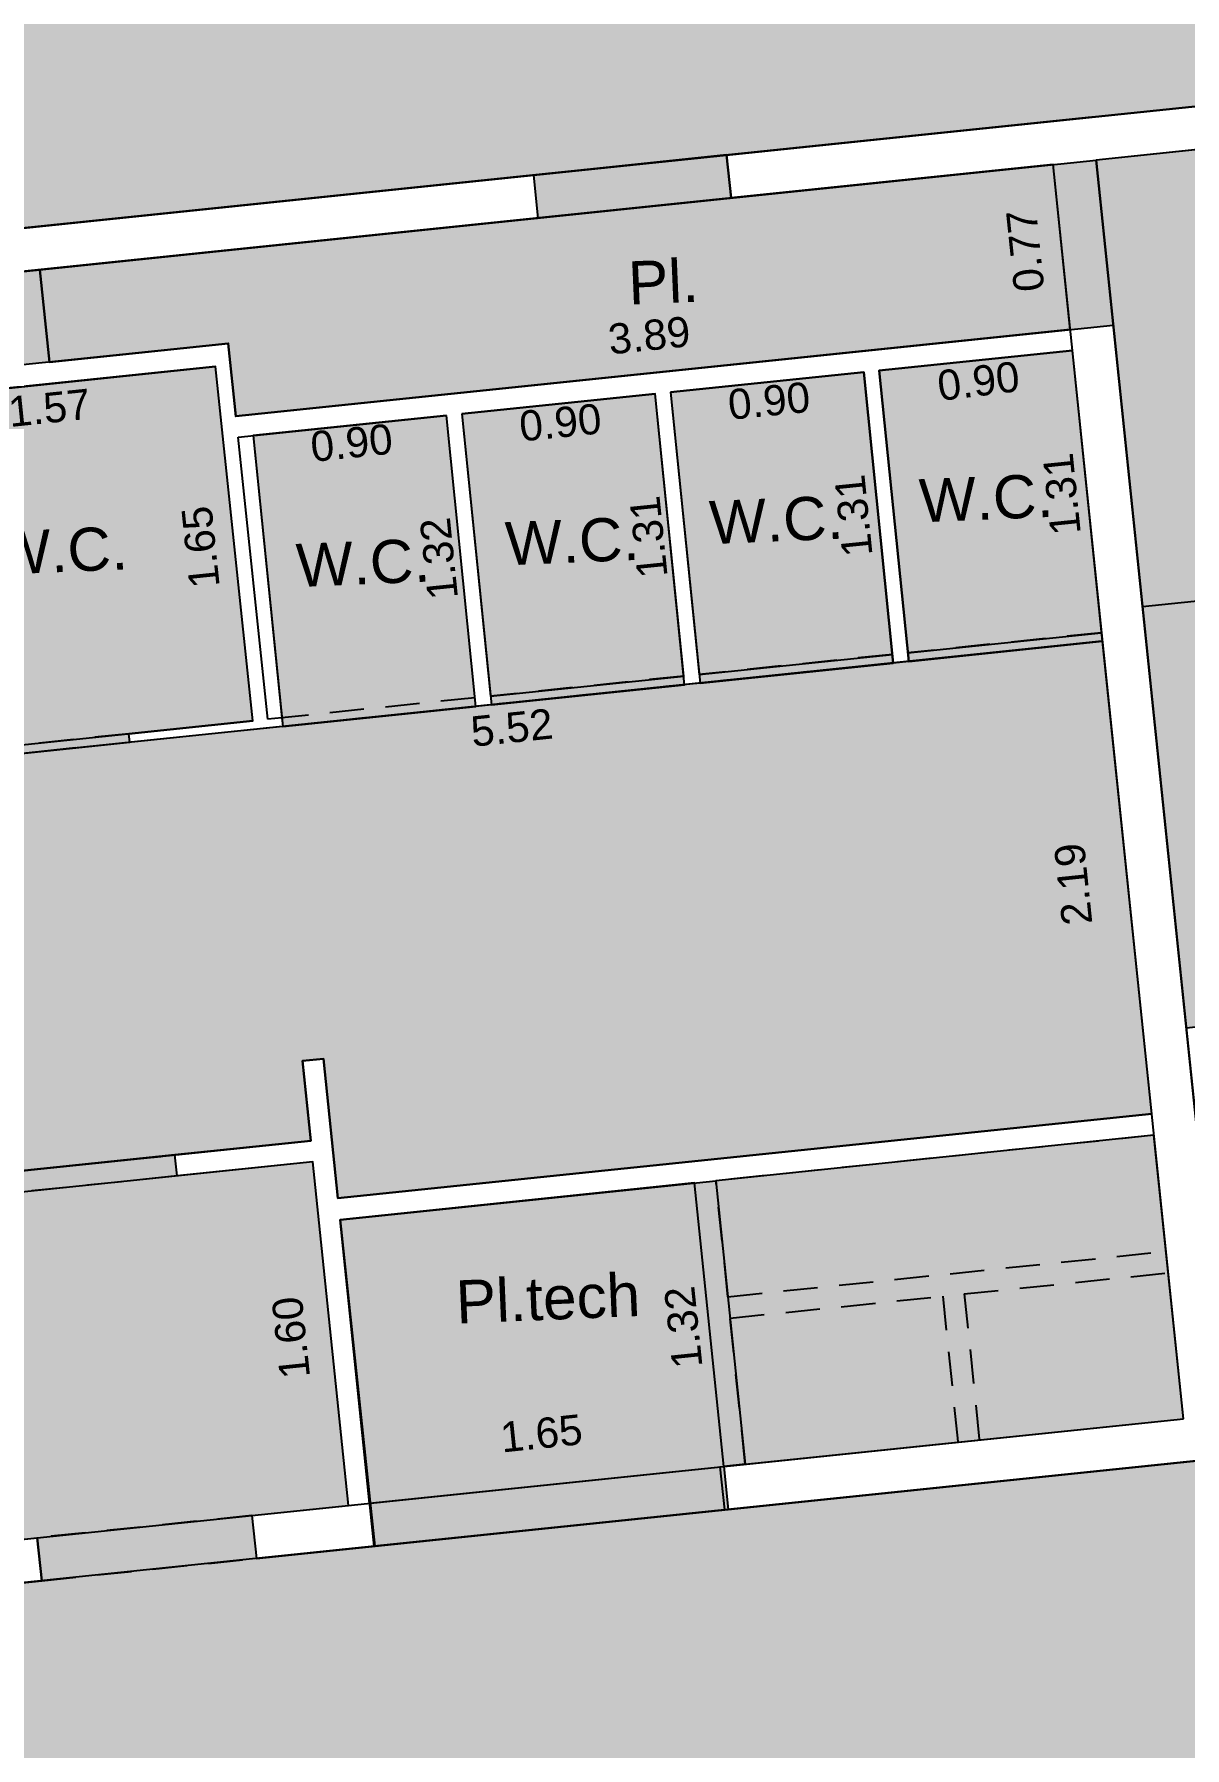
# Model space of a CAD drawing. Header units: metres. Extents: x -153 to -26, y 14 to 85.
# Drawn here: x -60.99 to -55.66, y 68.99 to 76.93 of the extents above; entities that cross this region are included whole.
import ezdxf

# ---------------------------------------------------------------- set-up
doc = ezdxf.new("R2010")
doc.units = ezdxf.units.M
doc.linetypes.add('CACHE2', pattern=[4.7625, 3.175, -1.5875])
doc.layers.get('0').update_dxf_attribs({"lineweight": 0})
doc.layers.add('A-ESC', color=1, linetype='Continuous', lineweight=13)
for name, color, linetype in [('GEX_BAT_cloison', 2, 'Continuous'), ('GEX_BAT_coffrage', 221, 'Continuous'), ('GEX_BAT_escalier_rampe', 6, 'Continuous'), ('GEX_BAT_linteau_cloison', 3, 'CACHE2'), ('GEX_BAT_linteau_mur', 6, 'CACHE2'), ('GEX_BAT_mur', 1, 'Continuous'), ('GEX_MEP_txt_cot_plani', 30, 'Continuous'), ('GEX_MEP_txt_designation', 7, 'Continuous')]:
    doc.layers.add(name, color=color, linetype=linetype)
for name, color, linetype, true_color in [('GEX_EDS_sdp_2-tremie', 7, 'Continuous', 0xffff7f), ('GEX_EDS_sdp_7-lt', 150, 'Continuous', 0x007fff), ('GEX_EDS_su_bureau', 7, 'Continuous', 0xffdf7f), ('GEX_EDS_su_circ_gene', 7, 'Continuous', 0x33cc00), ('GEX_EDS_su_ltg', 150, 'Continuous', 0x007fff), ('GEX_EDS_su_sanitaires', 7, 'Continuous', 0xb8ffff), ('GEX_EDS_sun_bureau', 7, 'Continuous', 0xffdf7f), ('GEX_EDS_sun_circ_gene', 7, 'Continuous', 0x33cc00), ('GEX_EDS_sun_ltg', 150, 'Continuous', 0x007fff), ('GEX_EDS_sun_sanitaires', 7, 'Continuous', 0xb8ffff)]:
    doc.layers.add(name, color=color, linetype=linetype, true_color=true_color)
doc.styles.add('G100TXT-cote', font='swissl.ttf')
doc.styles.add('G100TXT-droit', font='swissl.ttf', dxfattribs={"height": 0.2})
doc.dimstyles.new('G100COT-libre', dxfattribs={"dimtxt": 0.14, "dimasz": 0.18, "dimexe": 0.18, "dimexo": 0.2, "dimgap": 0.09, "dimtad": 0, "dimzin": 0, "dimdsep": 46, "dimtxsty": 'G100TXT-cote', "dimblk1": 'OBLIQUE', "dimblk2": 'OBLIQUE', "dimsah": 1, "dimcen": 0.09, "dimse1": 1, "dimse2": 1, "dimsd1": 1, "dimsd2": 1, "dimclrd": 252, "dimaunit": 2, "dimadec": 3, "dimazin": 0, "dimtfac": 1, "dimtix": 1, "dimtofl": 0, "dimtmove": 0, "dimatfit": 3, "dimldrblk": 'OBLIQUE', "dimfxl": 0.18, "dimtolj": 1, "dimtzin": 0, "dimarcsym": 0})

# ---------------------------------------------------------------- blocks, each defined once
blk = doc.blocks.new('*D1')
at = {"layer": 'GEX_MEP_txt_cot_plani', "color": 0, "ltscale": 0.05, "transparency": 16777216, "insert": (-57.9823, 70.9363), "char_height": 0.14, "attachment_point": 5, "rotation": 95.90406, "style": 'G100TXT-cote'}
blk.add_mtext('\\A1;1.32', dxfattribs=at)
blk = doc.blocks.new('_OBLIQUE')
at = {"color": 0, "linetype": 'ByBlock'}
blk.add_line((-0.5, -0.5), (0.5, 0.5), dxfattribs=at)
blk = doc.blocks.new('*D2')
at = {"layer": 'GEX_MEP_txt_cot_plani', "color": 0, "ltscale": 0.05, "transparency": 16777216, "insert": (-58.6408, 70.4448), "char_height": 0.14, "attachment_point": 5, "rotation": 5.9285, "style": 'G100TXT-cote'}
blk.add_mtext('\\A1;1.65', dxfattribs=at)
blk = doc.blocks.new('*D3')
at = {"layer": 'GEX_MEP_txt_cot_plani', "color": 0, "ltscale": 0.05, "transparency": 16777216, "insert": (-61.2334, 70.2154), "char_height": 0.14, "attachment_point": 5, "rotation": 5.9285, "style": 'G100TXT-cote'}
blk.add_mtext('\\A1;3.36', dxfattribs=at)
blk = doc.blocks.new('*D4')
at = {"layer": 'GEX_MEP_txt_cot_plani', "color": 0, "ltscale": 0.05, "transparency": 16777216, "insert": (-59.8003, 70.8882), "char_height": 0.14, "attachment_point": 5, "rotation": 95.9285, "style": 'G100TXT-cote'}
blk.add_mtext('\\A1;1.60', dxfattribs=at)
blk = doc.blocks.new('*D5')
at = {"layer": 'GEX_MEP_txt_cot_plani', "color": 0, "ltscale": 0.05, "transparency": 16777216, "insert": (-56.1763, 72.9888), "char_height": 0.14, "attachment_point": 5, "rotation": 95.92849, "style": 'G100TXT-cote'}
blk.add_mtext('\\A1;2.19', dxfattribs=at)
blk = doc.blocks.new('*D172')
at = {"layer": 'GEX_MEP_txt_cot_plani', "color": 0, "ltscale": 0.05, "transparency": 16777216, "insert": (-56.2294, 74.7951), "char_height": 0.14, "attachment_point": 5, "rotation": 95.79122, "style": 'G100TXT-cote'}
blk.add_mtext('\\A1;1.31', dxfattribs=at)
blk = doc.blocks.new('*D173')
at = {"layer": 'GEX_MEP_txt_cot_plani', "color": 0, "ltscale": 0.05, "transparency": 16777216, "insert": (-56.6159, 75.3184), "char_height": 0.14, "attachment_point": 5, "rotation": 7.10111, "style": 'G100TXT-cote'}
blk.add_mtext('\\A1;0.90', dxfattribs=at)
blk = doc.blocks.new('*D174')
at = {"layer": 'GEX_MEP_txt_cot_plani', "color": 0, "ltscale": 0.05, "transparency": 16777216, "insert": (-57.586, 75.2269), "char_height": 0.14, "attachment_point": 5, "rotation": 5.78984, "style": 'G100TXT-cote'}
blk.add_mtext('\\A1;0.90', dxfattribs=at)
blk = doc.blocks.new('*D175')
at = {"layer": 'GEX_MEP_txt_cot_plani', "color": 0, "ltscale": 0.05, "transparency": 16777216, "insert": (-58.5529, 75.1269), "char_height": 0.14, "attachment_point": 5, "rotation": 5.78985, "style": 'G100TXT-cote'}
blk.add_mtext('\\A1;0.90', dxfattribs=at)
blk = doc.blocks.new('*D176')
at = {"layer": 'GEX_MEP_txt_cot_plani', "color": 0, "ltscale": 0.05, "transparency": 16777216, "insert": (-59.5201, 75.0326), "char_height": 0.14, "attachment_point": 5, "rotation": 5.9255, "style": 'G100TXT-cote'}
blk.add_mtext('\\A1;0.90', dxfattribs=at)
blk = doc.blocks.new('*D177')
at = {"layer": 'GEX_MEP_txt_cot_plani', "color": 0, "ltscale": 0.05, "transparency": 16777216, "insert": (-57.1942, 74.6949), "char_height": 0.14, "attachment_point": 5, "rotation": 95.79122, "style": 'G100TXT-cote'}
blk.add_mtext('\\A1;1.31', dxfattribs=at)
blk = doc.blocks.new('*D178')
at = {"layer": 'GEX_MEP_txt_cot_plani', "color": 0, "ltscale": 0.05, "transparency": 16777216, "insert": (-58.1436, 74.5963), "char_height": 0.14, "attachment_point": 5, "rotation": 95.79123, "style": 'G100TXT-cote'}
blk.add_mtext('\\A1;1.31', dxfattribs=at)
blk = doc.blocks.new('*D179')
at = {"layer": 'GEX_MEP_txt_cot_plani', "color": 0, "ltscale": 0.05, "transparency": 16777216, "insert": (-59.1147, 74.4965), "char_height": 0.14, "attachment_point": 5, "rotation": 95.79308, "style": 'G100TXT-cote'}
blk.add_mtext('\\A1;1.32', dxfattribs=at)
blk = doc.blocks.new('*D190')
at = {"layer": 'GEX_MEP_txt_cot_plani', "color": 0, "ltscale": 0.05, "transparency": 16777216, "insert": (-58.7774, 73.7134), "char_height": 0.14, "attachment_point": 5, "rotation": 5.9285, "style": 'G100TXT-cote'}
blk.add_mtext('\\A1;5.52', dxfattribs=at)
blk = doc.blocks.new('*D192')
at = {"layer": 'GEX_MEP_txt_cot_plani', "color": 0, "ltscale": 0.05, "transparency": 16777216, "insert": (-60.9202, 75.1944), "char_height": 0.14, "attachment_point": 5, "rotation": 5.93575, "style": 'G100TXT-cote'}
blk.add_mtext('\\A1;1.57', dxfattribs=at)
blk = doc.blocks.new('*D193')
at = {"layer": 'GEX_MEP_txt_cot_plani', "color": 0, "ltscale": 0.05, "transparency": 16777216, "insert": (-60.219, 74.5498), "char_height": 0.14, "attachment_point": 5, "rotation": 95.9285, "style": 'G100TXT-cote'}
blk.add_mtext('\\A1;1.65', dxfattribs=at)
blk = doc.blocks.new('*D194')
at = {"layer": 'GEX_MEP_txt_cot_plani', "color": 0, "ltscale": 0.05, "transparency": 16777216, "insert": (-58.1413, 75.5302), "char_height": 0.14, "attachment_point": 5, "rotation": 5.9285, "style": 'G100TXT-cote'}
blk.add_mtext('\\A1;3.89', dxfattribs=at)
blk = doc.blocks.new('*D195')
at = {"layer": 'GEX_MEP_txt_cot_plani', "color": 0, "ltscale": 0.05, "transparency": 16777216, "insert": (-56.3984, 75.9226), "char_height": 0.14, "attachment_point": 5, "rotation": 95.92851, "style": 'G100TXT-cote'}
blk.add_mtext('\\A1;0.77', dxfattribs=at)

msp = doc.modelspace()

# ---------------------------------------------------------------- hatches: boundary and pattern name
at = {"layer": 'GEX_EDS_sdp_2-tremie', "ltscale": 0.05}
for points in [[(-55.6539, 72.3242), (-53.8635, 72.51), (-53.7243, 72.5245), (-53.5384, 70.734), (-51.0518, 70.9921), (-50.8529, 71.013), (-50.057, 71.0956), (-50.6602, 76.9045), (-51.456, 76.8219), (-51.6547, 76.8013), (-54.2806, 76.5287), (-56.071, 76.3426)], [(-55.6667, 70.5132), (-55.803, 71.8261), (-57.8321, 71.6154), (-57.6963, 70.3024)]]:
    msp.add_hatch(color=256, dxfattribs=at).paths.add_polyline_path(points)
at = {"layer": 'GEX_EDS_sdp_7-lt', "ltscale": 0.05}
for points in [[(-67.271, 74.4076), (-67.3503, 75.1713), (-56.071, 76.3426), (-55.9914, 75.5767), (-60.0557, 75.1547), (-60.0909, 75.4928), (-63.4407, 75.145), (-63.404, 74.8091)], [(-59.5728, 71.4347), (-59.4158, 69.9228), (-57.7752, 70.0932), (-57.7958, 70.2921), (-57.6963, 70.3024), (-57.8321, 71.6154)]]:
    msp.add_hatch(color=256, dxfattribs=at).paths.add_polyline_path(points)
at = {"layer": 'GEX_EDS_su_bureau', "ltscale": 0.05}
h = msp.add_hatch(color=256, dxfattribs=at)
edge = h.paths.add_edge_path()
edge.add_line((-107.2045, 75.2868), (-105.5212, 73.5033))
edge.add_line((-105.5212, 73.5033), (-100.0846, 74.0679))
edge.add_line((-100.0846, 74.0679), (-99.8694, 71.9956))
edge.add_line((-99.8694, 71.9956), (-94.2496, 72.5792))
edge.add_line((-94.2496, 72.5792), (-87.785, 73.2505))
edge.add_line((-87.785, 73.2505), (-87.7643, 73.0515))
edge.add_line((-87.7643, 73.0515), (-86.7696, 73.1548))
edge.add_line((-86.7696, 73.1548), (-86.7903, 73.3538))
edge.add_line((-86.7903, 73.3538), (-84.1589, 73.627))
edge.add_line((-84.1589, 73.627), (-84.1383, 73.4281))
edge.add_line((-84.1383, 73.4281), (-82.6463, 73.583))
edge.add_line((-82.6463, 73.583), (-82.667, 73.7819))
edge.add_line((-82.667, 73.7819), (-77.3098, 74.3382))
edge.add_line((-77.3098, 74.3382), (-77.2891, 74.1393))
edge.add_line((-77.2891, 74.1393), (-77.1362, 72.6963))
edge.add_line((-77.1362, 72.6963), (-76.4401, 72.7701))
edge.add_line((-76.4401, 72.7701), (-75.965, 68.1947))
edge.add_line((-75.965, 68.1947), (-76.6613, 68.1224))
edge.add_line((-76.6613, 68.1224), (-79.1561, 67.8633))
edge.add_line((-79.1561, 67.8633), (-78.5239, 61.7756))
edge.add_line((-78.5239, 61.7756), (-39.2855, 65.8503))
edge.add_arc((-40.5383, 77.9154), 12.13, 275.92849, 355.92849)
edge.add_line((-28.439, 77.0541), (-28.2139, 80.2163))
edge.add_arc((-37.5214, 72.4377), 12.13, 39.88635, 95.92849)
edge.add_line((-38.7743, 84.5028), (-45.5478, 83.7994))
edge.add_line((-45.5478, 83.7994), (-45.5653, 83.9681))
edge.add_line((-45.5653, 83.9681), (-46.8583, 83.8338))
edge.add_line((-46.8583, 83.8338), (-46.8413, 83.6651))
edge.add_line((-46.8413, 83.6651), (-61.6367, 82.1287))
edge.add_line((-61.6367, 82.1287), (-61.6543, 82.2978))
edge.add_line((-61.6543, 82.2978), (-62.9468, 82.1633))
edge.add_line((-62.9468, 82.1633), (-62.9293, 81.9945))
edge.add_line((-62.9293, 81.9945), (-77.7496, 80.4555))
edge.add_line((-77.7496, 80.4555), (-77.7672, 80.6244))
edge.add_line((-77.7672, 80.6244), (-79.0607, 80.4903))
edge.add_line((-79.0607, 80.4903), (-79.0431, 80.3212))
edge.add_line((-79.0431, 80.3212), (-101.4489, 77.9945))
edge.add_arc((-100.4542, 68.416), 9.63, 95.92849, 106.00841)
edge.add_arc((-100.4542, 68.416), 9.63, 106.00841, 133.34599)
edge.add_line((-107.0643, 75.4192), (-107.2045, 75.2868))
h.paths.add_polyline_path([(-67.5699, 75.3496), (-66.9254, 69.143), (-60.9555, 69.7629), (-60.9761, 69.9618), (-59.9814, 70.0651), (-59.9607, 69.8661), (-55.3973, 70.34), (-55.418, 70.5389), (-54.4233, 70.6421), (-54.403, 70.4433), (-49.8374, 70.9174), (-50.482, 77.1241)], flags=16)
edge = h.paths.add_edge_path(flags=16)
edge.add_arc((-35.4009, 78.2658), 0.35, 0, 180)
edge.add_arc((-35.4009, 78.2658), 0.35, 180, 360)
edge = h.paths.add_edge_path(flags=16)
edge.add_arc((-43.484, 77.4738), 0.35, 0, 180)
edge.add_arc((-43.484, 77.4738), 0.35, 180, 360)
edge = h.paths.add_edge_path(flags=16)
edge.add_arc((-29.6118, 73.541), 0.25, 0, 180)
edge.add_arc((-29.6118, 73.541), 0.25, 180, 360)
edge = h.paths.add_edge_path(flags=16)
edge.add_arc((-34.3213, 67.9391), 0.25, 0, 180)
edge.add_arc((-34.3213, 67.9391), 0.25, 180, 360)
edge = h.paths.add_edge_path(flags=16)
edge.add_arc((-42.2862, 65.8691), 0.25, 0, 180)
edge.add_arc((-42.2862, 65.8691), 0.25, 180, 360)
edge = h.paths.add_edge_path(flags=16)
edge.add_arc((-75.1436, 68.6657), 0.25, 0, 180)
edge.add_arc((-75.1436, 68.6657), 0.25, 180, 360)
edge = h.paths.add_edge_path(flags=16)
edge.add_arc((-75.7107, 74.1263), 0.25, 0, 180)
edge.add_arc((-75.7107, 74.1263), 0.25, 180, 360)
edge = h.paths.add_edge_path(flags=16)
edge.add_arc((-68.2911, 81.1068), 0.2, 0, 180)
edge.add_arc((-68.2911, 81.1068), 0.2, 180, 360)
edge = h.paths.add_edge_path(flags=16)
edge.add_arc((-60.2344, 81.9434), 0.2, 0, 180)
edge.add_arc((-60.2344, 81.9434), 0.2, 180, 360)
edge = h.paths.add_edge_path(flags=16)
edge.add_arc((-52.1777, 82.7799), 0.2, 0, 180)
edge.add_arc((-52.1777, 82.7799), 0.2, 180, 360)
edge = h.paths.add_edge_path(flags=16)
edge.add_arc((-76.3478, 80.2702), 0.2, 0, 180)
edge.add_arc((-76.3478, 80.2702), 0.2, 180, 360)
edge = h.paths.add_edge_path(flags=16)
edge.add_arc((-36.035, 84.1439), 0.2, 0, 180)
edge.add_arc((-36.035, 84.1439), 0.2, 180, 360)
edge = h.paths.add_edge_path(flags=16)
edge.add_arc((-29.397, 80.9554), 0.2, 0, 180)
edge.add_arc((-29.397, 80.9554), 0.2, 180, 360)
edge = h.paths.add_edge_path(flags=16)
edge.add_arc((-100.5188, 77.7606), 0.2, 0, 180)
edge.add_arc((-100.5188, 77.7606), 0.2, 180, 360)
edge = h.paths.add_edge_path(flags=16)
edge.add_arc((-50.3352, 65.0353), 0.2, 0, 180)
edge.add_arc((-50.3352, 65.0353), 0.2, 180, 360)
edge = h.paths.add_edge_path(flags=16)
edge.add_arc((-84.4121, 79.433), 0.2, 0, 180)
edge.add_arc((-84.4121, 79.433), 0.2, 180, 360)
edge = h.paths.add_edge_path(flags=16)
edge.add_arc((-58.3919, 64.1988), 0.2, 0, 180)
edge.add_arc((-58.3919, 64.1988), 0.2, 180, 360)
edge = h.paths.add_edge_path(flags=16)
edge.add_arc((-74.5053, 62.5256), 0.2, 0, 180)
edge.add_arc((-74.5053, 62.5256), 0.2, 180, 360)
edge = h.paths.add_edge_path(flags=16)
edge.add_arc((-92.462, 78.5969), 0.2, 0, 180)
edge.add_arc((-92.462, 78.5969), 0.2, 180, 360)
edge = h.paths.add_edge_path(flags=16)
edge.add_arc((-44.121, 83.6165), 0.2, 0, 180)
edge.add_arc((-44.121, 83.6165), 0.2, 180, 360)
edge = h.paths.add_edge_path(flags=16)
edge.add_arc((-66.4486, 63.3622), 0.2, 0, 180)
edge.add_arc((-66.4486, 63.3622), 0.2, 180, 360)
at = {"layer": 'GEX_EDS_su_circ_gene', "ltscale": 0.05}
msp.add_hatch(color=256, dxfattribs=at).paths.add_polyline_path([(-62.9774, 69.754), (-60.9761, 69.9618), (-59.9815, 70.0651), (-59.5339, 70.1116), (-59.6992, 71.703), (-60.3286, 71.6377), (-60.3387, 71.7351), (-61.3335, 71.6318), (-61.3232, 71.5337), (-61.4208, 71.5242), (-61.4311, 71.6217), (-62.4255, 71.5184), (-62.4154, 71.421), (-63.0451, 71.3556), (-63.0162, 71.0771), (-63.1137, 71.0669)])
at = {"layer": 'GEX_EDS_su_ltg', "ltscale": 0.05}
for points in [[(-60.9646, 75.8344), (-60.9202, 75.4067), (-60.0915, 75.4928), (-60.0561, 75.1568), (-56.1906, 75.5582), (-56.2699, 76.3219), (-57.7618, 76.167), (-57.7825, 76.3662), (-58.6777, 76.2732), (-58.657, 76.074)], [(-59.4128, 69.9232), (-57.7915, 70.0914), (-57.8121, 70.2904), (-57.7958, 70.2921), (-57.9316, 71.6051), (-59.5728, 71.4347)]]:
    msp.add_hatch(color=256, dxfattribs=at).paths.add_polyline_path(points)
at = {"layer": 'GEX_EDS_su_sanitaires', "ltscale": 0.05}
for points in [[(-57.0756, 75.3672), (-56.939, 74.0206), (-56.0406, 74.1139), (-56.1804, 75.4601)], [(-61.7123, 75.224), (-61.5351, 73.5434), (-60.5472, 73.6459), (-60.5513, 73.6857), (-59.9781, 73.7453), (-60.1511, 75.3864)], [(-58.0424, 75.2669), (-57.9058, 73.9202), (-57.0106, 74.0132), (-57.1472, 75.3598)], [(-59.0092, 75.1665), (-58.8725, 73.8198), (-57.9774, 73.9128), (-58.114, 75.2594)], [(-59.976, 75.0662), (-59.8393, 73.7194), (-58.9442, 73.8124), (-59.0809, 75.1591)], [(-61.5351, 73.5434), (-61.3336, 71.6318), (-61.3335, 71.6318), (-59.7093, 71.8005), (-59.7477, 72.1705), (-59.6502, 72.1806), (-59.5831, 71.5341), (-55.8134, 71.9256), (-56.0406, 74.1139), (-56.0437, 74.1136), (-59.9739, 73.7055)]]:
    msp.add_hatch(color=256, dxfattribs=at).paths.add_polyline_path(points)
at = {"layer": 'GEX_EDS_sun_bureau', "ltscale": 0.05}
h = msp.add_hatch(color=256, dxfattribs=at)
edge = h.paths.add_edge_path()
edge.add_line((-107.2045, 75.2868), (-105.5212, 73.5033))
edge.add_line((-105.5212, 73.5033), (-100.0846, 74.0679))
edge.add_line((-100.0846, 74.0679), (-99.8694, 71.9956))
edge.add_line((-99.8694, 71.9956), (-94.2496, 72.5792))
edge.add_line((-94.2496, 72.5792), (-86.7903, 73.3538))
edge.add_line((-86.7903, 73.3538), (-77.3098, 74.3382))
edge.add_line((-77.3098, 74.3382), (-77.2891, 74.1393))
edge.add_line((-77.2891, 74.1393), (-77.1362, 72.6963))
edge.add_line((-77.1362, 72.6963), (-76.4401, 72.7701))
edge.add_line((-76.4401, 72.7701), (-75.965, 68.1947))
edge.add_line((-75.965, 68.1947), (-76.6613, 68.1224))
edge.add_line((-76.6613, 68.1224), (-79.0566, 67.8736))
edge.add_line((-79.0566, 67.8736), (-78.4245, 61.786))
edge.add_line((-78.4245, 61.786), (-39.2855, 65.8503))
edge.add_ellipse((-40.5383, 77.9154), major_axis=(12.13, 0), ratio=1, start_angle=275.92849, end_angle=355.92849)
edge.add_line((-28.439, 77.0541), (-28.2139, 80.2163))
edge.add_ellipse((-37.5214, 72.4377), major_axis=(12.13, 0), ratio=1, start_angle=39.88635, end_angle=95.92849)
edge.add_line((-38.7743, 84.5028), (-45.5478, 83.7994))
edge.add_line((-45.5478, 83.7994), (-45.5653, 83.9681))
edge.add_line((-45.5653, 83.9681), (-46.8583, 83.8338))
edge.add_line((-46.8583, 83.8338), (-46.8413, 83.6651))
edge.add_line((-46.8413, 83.6651), (-61.6367, 82.1287))
edge.add_line((-61.6367, 82.1287), (-61.6543, 82.2978))
edge.add_line((-61.6543, 82.2978), (-62.9468, 82.1633))
edge.add_line((-62.9468, 82.1633), (-62.9293, 81.9945))
edge.add_line((-62.9293, 81.9945), (-77.7496, 80.4555))
edge.add_line((-77.7496, 80.4555), (-77.7672, 80.6244))
edge.add_line((-77.7672, 80.6244), (-79.0607, 80.4903))
edge.add_line((-79.0607, 80.4903), (-79.0431, 80.3212))
edge.add_line((-79.0431, 80.3212), (-101.4489, 77.9945))
edge.add_ellipse((-100.4542, 68.416), major_axis=(9.63, 0), ratio=1, start_angle=95.92849, end_angle=106.00841)
edge.add_ellipse((-100.4542, 68.416), major_axis=(9.63, 0), ratio=1, start_angle=106.00841, end_angle=133.34599)
edge.add_line((-107.0643, 75.4192), (-107.2045, 75.2868))
edge = h.paths.add_edge_path(flags=16)
edge.add_ellipse((-43.484, 77.4738), major_axis=(0.2475, 0.2475), ratio=1, start_angle=315, end_angle=675)
edge = h.paths.add_edge_path(flags=16)
edge.add_ellipse((-35.4009, 78.2658), major_axis=(0.2475, 0.2475), ratio=1, start_angle=315, end_angle=675)
h.paths.add_polyline_path([(-67.5699, 75.3496), (-66.9254, 69.143), (-49.8374, 70.9174), (-50.482, 77.1241)], flags=16)
edge = h.paths.add_edge_path(flags=16)
edge.add_ellipse((-75.7107, 74.1263), major_axis=(0.2481, -0.0305), ratio=1, start_angle=7.01812, end_angle=367.01812)
edge = h.paths.add_edge_path(flags=16)
edge.add_ellipse((-75.1436, 68.6657), major_axis=(0.25, 0), ratio=1, start_angle=0, end_angle=360)
edge = h.paths.add_edge_path(flags=16)
edge.add_ellipse((-74.5053, 62.5256), major_axis=(0.1662, -0.1112), ratio=1, start_angle=33.78023, end_angle=393.78023)
edge = h.paths.add_edge_path(flags=16)
edge.add_ellipse((-66.4486, 63.3622), major_axis=(0.188, -0.0684), ratio=1, start_angle=19.98471, end_angle=379.98471)
edge = h.paths.add_edge_path(flags=16)
edge.add_ellipse((-58.3919, 64.1988), major_axis=(0.1414, 0.1414), ratio=1, start_angle=315, end_angle=675)
edge = h.paths.add_edge_path(flags=16)
edge.add_ellipse((-50.3352, 65.0353), major_axis=(0.1414, 0.1414), ratio=1, start_angle=315, end_angle=675)
edge = h.paths.add_edge_path(flags=16)
edge.add_ellipse((-42.2862, 65.8691), major_axis=(0.2144, 0.1286), ratio=1, start_angle=329.03624, end_angle=689.03624)
edge = h.paths.add_edge_path(flags=16)
edge.add_ellipse((-34.3213, 67.9391), major_axis=(0.2127, 0.1314), ratio=1, start_angle=328.28253, end_angle=688.28253)
edge = h.paths.add_edge_path(flags=16)
edge.add_ellipse((-29.6118, 73.541), major_axis=(0.1768, 0.1768), ratio=1, start_angle=315, end_angle=675)
edge = h.paths.add_edge_path(flags=16)
edge.add_ellipse((-29.397, 80.9554), major_axis=(0.2, 0), ratio=1, start_angle=0, end_angle=360)
edge = h.paths.add_edge_path(flags=16)
edge.add_ellipse((-36.035, 84.1439), major_axis=(0.1953, -0.0432), ratio=1, start_angle=12.48479, end_angle=372.48479)
edge = h.paths.add_edge_path(flags=16)
edge.add_ellipse((-44.121, 83.6165), major_axis=(0.1414, 0.1414), ratio=1, start_angle=315, end_angle=675)
edge = h.paths.add_edge_path(flags=16)
edge.add_ellipse((-52.1777, 82.7799), major_axis=(0.1886, 0.0666), ratio=1, start_angle=340.5457, end_angle=700.5457)
edge = h.paths.add_edge_path(flags=16)
edge.add_ellipse((-60.2344, 81.9434), major_axis=(0.1414, -0.1414), ratio=1, start_angle=45, end_angle=405)
edge = h.paths.add_edge_path(flags=16)
edge.add_ellipse((-68.2911, 81.1068), major_axis=(0.1414, -0.1414), ratio=1, start_angle=45, end_angle=405)
edge = h.paths.add_edge_path(flags=16)
edge.add_ellipse((-76.3478, 80.2702), major_axis=(0.1662, -0.1112), ratio=1, start_angle=33.78023, end_angle=393.78023)
edge = h.paths.add_edge_path(flags=16)
edge.add_ellipse((-84.4121, 79.433), major_axis=(0.1996, 0.0123), ratio=1, start_angle=356.46073, end_angle=716.46073)
edge = h.paths.add_edge_path(flags=16)
edge.add_ellipse((-92.462, 78.5969), major_axis=(0.1414, 0.1414), ratio=1, start_angle=315, end_angle=675)
edge = h.paths.add_edge_path(flags=16)
edge.add_ellipse((-100.5188, 77.7606), major_axis=(0.1414, 0.1414), ratio=1, start_angle=315, end_angle=675)
at = {"layer": 'GEX_EDS_sun_circ_gene', "ltscale": 0.05}
msp.add_hatch(color=256, dxfattribs=at).paths.add_polyline_path([(-63.0451, 71.3556), (-62.8799, 69.7641), (-60.9761, 69.9618), (-59.9815, 70.0651), (-59.5339, 70.1116), (-59.6992, 71.703), (-61.4208, 71.5242)])
at = {"layer": 'GEX_EDS_sun_ltg', "ltscale": 0.05}
for points in [[(-60.9646, 75.8344), (-60.9202, 75.4067), (-60.0915, 75.4928), (-60.0561, 75.1568), (-56.1906, 75.5582), (-56.2699, 76.3219)], [(-59.5728, 71.4347), (-59.4364, 70.1217), (-57.7958, 70.2921), (-57.9316, 71.6051)]]:
    msp.add_hatch(color=256, dxfattribs=at).paths.add_polyline_path(points)
at = {"layer": 'GEX_EDS_sun_sanitaires', "ltscale": 0.05}
for points in [[(-57.0756, 75.3672), (-56.943, 74.0604), (-56.0478, 74.1534), (-56.0447, 74.1537), (-56.1804, 75.4601)], [(-61.7123, 75.224), (-61.5393, 73.5831), (-61.5392, 73.5831), (-59.9781, 73.7453), (-60.1511, 75.3864)], [(-58.0424, 75.2669), (-57.9099, 73.96), (-57.0147, 74.053), (-57.1472, 75.3598)], [(-59.0092, 75.1665), (-58.8767, 73.8596), (-57.9815, 73.9526), (-58.114, 75.2594)], [(-59.976, 75.0662), (-59.8393, 73.7194), (-58.9442, 73.8124), (-59.0809, 75.1591)], [(-61.5351, 73.5434), (-61.3336, 71.6318), (-61.3335, 71.6318), (-59.7093, 71.8005), (-59.7477, 72.1705), (-59.6502, 72.1806), (-59.5831, 71.5341), (-55.8134, 71.9256), (-56.0406, 74.1139), (-56.0437, 74.1136), (-59.9739, 73.7055)]]:
    msp.add_hatch(color=256, dxfattribs=at).paths.add_polyline_path(points)

# ---------------------------------------------------------------- linework, layer by layer
for p, q in [((-57.8121, 70.2904, 0), (-57.7915, 70.0914, 0)), ((-59.4437, 70.2214, 0), (-59.4128, 69.923, 0))]:
    msp.add_line(p, q)
at = {"layer": 'A-ESC', "linetype": 'CACHE2', "ltscale": 0.02}
msp.add_line((-55.8851, 74.5522, 0), (-55.8851, 74.5522, 0), dxfattribs=at)
at = {"layer": 'A-ESC'}
msp.add_line((-55.7405, 73.1597, 0), (-55.7405, 73.1597, 0), dxfattribs=at)
at = {"layer": 'GEX_BAT_cloison'}
for p, q in [((-56.1906, 75.5582, 0), (-60.0561, 75.1568, 0)), ((-55.9935, 75.5966, 0), (-55.9935, 75.5966, 0)), ((-60.0915, 75.4928, 0), (-60.9202, 75.4067, 0)), ((-60.0561, 75.1568, 0), (-60.0915, 75.4928, 0)), ((-61.7123, 75.224, 0), (-60.1511, 75.3864, 0)), ((-59.9781, 73.7453, 0), (-60.1511, 75.3864, 0)), ((-59.9081, 73.7525, 0), (-60.0458, 75.0589, 0)), ((-56.939, 74.0206, 0), (-57.0106, 74.0132, 0)), ((-58.8726, 73.8198, 0), (-58.9442, 73.8124, 0)), ((-59.9781, 73.7453, 0), (-60.5513, 73.6857, 0)), ((-59.8435, 73.7592, 0), (-59.9081, 73.7525, 0)), ((-59.8435, 73.7592, 0), (-59.8393, 73.7194, 0)), ((-60.5472, 73.6459, 0), (-60.5513, 73.6857, 0)), ((-59.8393, 73.7194, 0), (-60.5417, 73.6465, 0)), ((-59.9739, 73.7054, 0), (-59.9739, 73.7055, 0)), ((-59.6502, 72.1806, 0), (-59.7477, 72.1705, 0)), ((-59.7477, 72.1705, 0), (-59.7093, 71.8005, 0)), ((-59.5831, 71.534, 0), (-59.6502, 72.1806, 0)), ((-55.8134, 71.9256, 0), (-59.5831, 71.5341, 0)), ((-59.7093, 71.8005, 0), (-60.3387, 71.7351, 0)), ((-60.3286, 71.6377, 0), (-60.3387, 71.7351, 0)), ((-59.6992, 71.703, 0), (-60.3286, 71.6377, 0)), ((-59.5339, 70.1116, 0), (-59.6992, 71.703, 0)), ((-57.9316, 71.6051, 0), (-59.5728, 71.4347, 0)), ((-57.7958, 70.2921, 0), (-57.9316, 71.6051, 0)), ((-59.4364, 70.1217, 0), (-59.5728, 71.4347, 0))]:
    msp.add_line(p, q, dxfattribs=at)
at = {"layer": 'GEX_BAT_cloison', "linetype": 'CACHE2', "ltscale": 0.05}
for p, q in [((-55.803, 71.8261, 0), (-57.8321, 71.6154, 0)), ((-57.7766, 71.0783, 0), (-57.8321, 71.6154, 0)), ((-57.7766, 71.0783, 0), (-55.7497, 71.2879, 0)), ((-56.6818, 71.0909, 0), (-55.7394, 71.1884, 0)), ((-57.7663, 70.9788, 0), (-56.7788, 71.0809, 0)), ((-56.7813, 71.0807, 0), (-56.7111, 70.4047, 0)), ((-56.6818, 71.091, 0), (-56.6117, 70.415, 0)), ((-57.6963, 70.3024, 0), (-57.7663, 70.9788, 0))]:
    msp.add_line(p, q, dxfattribs=at)
at = {"layer": 'GEX_BAT_cloison', "elevation": 0}
for points in [[(-60.9202, 75.4067), (-60.9646, 75.8344)], [(-56.939, 74.0206), (-57.0756, 75.3672), (-56.1804, 75.4601)], [(-58.0424, 75.2669), (-57.1472, 75.3598), (-57.0106, 74.0132)], [(-59.0092, 75.1665), (-58.114, 75.2594)], [(-57.9774, 73.9128), (-58.114, 75.2594)], [(-58.0424, 75.2669), (-57.9058, 73.9202)], [(-60.0458, 75.0589), (-59.0809, 75.1591)], [(-58.9442, 73.8124), (-59.0809, 75.1591)], [(-59.0092, 75.1665), (-58.8726, 73.8198)]]:
    msp.add_lwpolyline(points, dxfattribs=at)
at = {"layer": 'GEX_BAT_coffrage'}
msp.add_line((-59.976, 75.0662, 0), (-59.8435, 73.7592, 0), dxfattribs=at)
at = {"layer": 'GEX_BAT_escalier_rampe', "ltscale": 0.02}
for p, q in [((-55.8851, 74.5522, 0), (-55.8852, 74.5522, 0)), ((-54.0659, 74.4595, 0), (-55.8561, 74.2737, 0))]:
    msp.add_line(p, q, dxfattribs=at)
at = {"layer": 'GEX_BAT_escalier_rampe'}
msp.add_line((-55.7405, 73.1597, 0), (-55.7406, 73.1597, 0), dxfattribs=at)
at = {"layer": 'GEX_BAT_linteau_cloison', "ltscale": 0.05}
for p, q in [((-56.0478, 74.1534, 0), (-56.943, 74.0604, 0)), ((-57.0147, 74.053, 0), (-57.9099, 73.96, 0)), ((-56.0437, 74.1136, 0), (-56.939, 74.0206, 0)), ((-57.0106, 74.0132, 0), (-57.9058, 73.9202, 0)), ((-57.9815, 73.9526, 0), (-58.8767, 73.8596, 0)), ((-57.9058, 73.9202, 0), (-58.8726, 73.8198, 0)), ((-58.9483, 73.8522, 0), (-59.8435, 73.7592, 0)), ((-58.9442, 73.8124, 0), (-59.8393, 73.7194, 0)), ((-60.5513, 73.6857, 0), (-61.5392, 73.5831, 0)), ((-60.5417, 73.6465, 0), (-61.5351, 73.5434, 0)), ((-61.3336, 71.6318, 0), (-60.3387, 71.7351, 0)), ((-60.3286, 71.6377, 0), (-61.3233, 71.5344, 0))]:
    msp.add_line(p, q, dxfattribs=at)
at = {"layer": 'GEX_BAT_linteau_mur', "ltscale": 0.05}
for p, q in [((-59.9814, 70.0651, 0), (-60.976, 69.9618, 0)), ((-60.9553, 69.7628, 0), (-59.9607, 69.8661, 0))]:
    msp.add_line(p, q, dxfattribs=at)
at = {"layer": 'GEX_BAT_mur'}
for p, q in [((-56.2905, 76.5209, 0), (-51.4764, 77.0205, 0)), ((-51.6547, 76.801, 0), (-56.071, 76.3426, 0)), ((-56.0916, 76.5415, 0), (-67.5699, 75.3496, 0)), ((-56.2699, 76.3219, 0), (-67.3503, 75.1713, 0)), ((-55.6667, 70.5132, 0), (-56.2699, 76.3219, 0)), ((-55.4677, 70.5337, 0), (-56.071, 76.3426, 0)), ((-56.071, 76.3426, 0), (-56.071, 76.3426, 0)), ((-56.071, 76.3426, 0), (-55.4681, 70.5337, 0)), ((-59.9815, 70.0651, 0), (-55.6667, 70.5132, 0)), ((-55.3973, 70.34, 0), (-59.9608, 69.8663, 0)), ((-59.9815, 70.0651, 0), (-59.9608, 69.8663, 0)), ((-66.7471, 69.3626, 0), (-60.9761, 69.9618, 0)), ((-60.9761, 69.9618, 0), (-60.9555, 69.7629, 0)), ((-66.9254, 69.143, 0), (-60.9555, 69.7629, 0))]:
    msp.add_line(p, q, dxfattribs=at)
at = {"layer": 'GEX_BAT_mur', "linetype": 'Continuous'}
for p, q in [((-57.7825, 76.3662, 0), (-57.7618, 76.167, 0)), ((-58.6777, 76.2732, 0), (-58.657, 76.074, 0))]:
    msp.add_line(p, q, dxfattribs=at)
at = {"layer": 'GEX_EDS_sdp_2-tremie', "ltscale": 0.05, "elevation": 0}
for points in [[(-55.6539, 72.3242), (-53.8635, 72.51), (-53.7243, 72.5245), (-53.5384, 70.734), (-51.0518, 70.9921), (-50.8529, 71.013), (-50.057, 71.0956), (-50.6602, 76.9045), (-51.456, 76.8219), (-51.6547, 76.8013), (-54.2806, 76.5287), (-56.071, 76.3426)], [(-55.6667, 70.5132), (-55.803, 71.8261), (-57.8321, 71.6154), (-57.6963, 70.3024)]]:
    msp.add_lwpolyline(points, close=True, dxfattribs=at)
at = {"layer": 'GEX_EDS_sdp_7-lt', "ltscale": 0.05, "elevation": 0}
for points in [[(-67.271, 74.4076), (-67.3503, 75.1713), (-56.071, 76.3426), (-55.9914, 75.5767), (-60.0557, 75.1547), (-60.0909, 75.4928), (-63.4407, 75.145), (-63.404, 74.8091)], [(-59.4158, 69.9228), (-59.4158, 69.9228), (-59.5728, 71.4347), (-57.8321, 71.6154), (-57.6963, 70.3024), (-57.7958, 70.2921), (-57.7752, 70.0932)]]:
    msp.add_lwpolyline(points, close=True, dxfattribs=at)
at = {"layer": 'GEX_EDS_su_bureau', "ltscale": 0.05}
msp.add_lwpolyline([(-67.5699, 75.3496), (-66.9254, 69.143), (-60.9555, 69.7629), (-60.9761, 69.9618), (-59.9814, 70.0651), (-59.9607, 69.8661), (-55.3973, 70.34), (-55.418, 70.5389), (-54.4233, 70.6421), (-54.403, 70.4433), (-49.8374, 70.9174), (-50.482, 77.1241)], close=True, dxfattribs=at)
at = {"layer": 'GEX_EDS_su_circ_gene', "ltscale": 0.05}
msp.add_lwpolyline([(-62.9774, 69.754), (-60.9761, 69.9618), (-59.9815, 70.0651), (-59.5339, 70.1116), (-59.6992, 71.703), (-60.3286, 71.6377), (-60.3387, 71.7351), (-61.3335, 71.6318), (-61.3232, 71.5337), (-61.4208, 71.5242), (-61.4311, 71.6217), (-62.4255, 71.5184), (-62.4154, 71.421), (-63.0451, 71.3556), (-63.0162, 71.0771), (-63.1137, 71.0669)], close=True, dxfattribs=at)
at = {"layer": 'GEX_EDS_su_ltg', "ltscale": 0.05}
for points in [[(-60.9646, 75.8344), (-60.9202, 75.4067), (-60.0915, 75.4928), (-60.0561, 75.1568), (-56.1906, 75.5582), (-56.2699, 76.3219), (-57.7618, 76.167), (-57.7825, 76.3662), (-58.6777, 76.2732), (-58.657, 76.074)], [(-59.4128, 69.9232), (-57.7915, 70.0914), (-57.8121, 70.2904), (-57.7958, 70.2921), (-57.9316, 71.6051), (-59.5728, 71.4347)]]:
    msp.add_lwpolyline(points, close=True, dxfattribs=at)
at = {"layer": 'GEX_EDS_su_sanitaires', "ltscale": 0.05}
for points in [[(-56.0406, 74.1139), (-56.1804, 75.4601), (-57.0756, 75.3672), (-56.939, 74.0206)], [(-61.7123, 75.224), (-61.5351, 73.5434), (-60.5472, 73.6459), (-60.5513, 73.6857), (-59.9781, 73.7453), (-60.1511, 75.3864)], [(-58.0424, 75.2669), (-57.9058, 73.9202), (-57.0106, 74.0132), (-57.1472, 75.3598)], [(-59.0092, 75.1665), (-58.8725, 73.8198), (-57.9774, 73.9128), (-58.114, 75.2594)], [(-59.0809, 75.1591), (-59.976, 75.0662), (-59.8393, 73.7194), (-58.9442, 73.8124)], [(-61.5351, 73.5434), (-61.3336, 71.6318), (-61.3335, 71.6318), (-59.7093, 71.8005), (-59.7477, 72.1705), (-59.6502, 72.1806), (-59.5831, 71.5341), (-55.8134, 71.9256), (-56.0406, 74.1139), (-56.0437, 74.1136), (-59.9739, 73.7055)]]:
    msp.add_lwpolyline(points, close=True, dxfattribs=at)
at = {"layer": 'GEX_EDS_sun_bureau', "ltscale": 0.05, "elevation": 0}
msp.add_lwpolyline([(-67.5699, 75.3496), (-50.482, 77.1241), (-49.8374, 70.9174), (-66.9254, 69.143)], close=True, dxfattribs=at)
at = {"layer": 'GEX_EDS_sun_circ_gene', "ltscale": 0.05}
msp.add_lwpolyline([(-62.8799, 69.7641), (-60.9761, 69.9618), (-59.9815, 70.0651), (-59.5339, 70.1116), (-59.6992, 71.703), (-61.4208, 71.5242), (-63.0451, 71.3556)], close=True, dxfattribs=at)
at = {"layer": 'GEX_EDS_sun_ltg', "ltscale": 0.05}
for points in [[(-60.9646, 75.8344), (-60.9202, 75.4067), (-60.0915, 75.4928), (-60.0561, 75.1568), (-56.1906, 75.5582), (-56.2699, 76.3219)], [(-59.4364, 70.1217), (-57.7958, 70.2921), (-57.9316, 71.6051), (-59.5728, 71.4347)]]:
    msp.add_lwpolyline(points, close=True, dxfattribs=at)
at = {"layer": 'GEX_EDS_sun_sanitaires', "ltscale": 0.05}
for points in [[(-56.0447, 74.1537), (-56.1804, 75.4601), (-57.0756, 75.3672), (-56.943, 74.0604), (-56.0478, 74.1534)], [(-61.7123, 75.224), (-61.5393, 73.5831), (-61.5392, 73.5831), (-59.9781, 73.7453), (-60.1511, 75.3864)], [(-58.0424, 75.2669), (-57.9099, 73.96), (-57.0147, 74.053), (-57.1472, 75.3598)], [(-59.0092, 75.1665), (-58.8767, 73.8596), (-57.9815, 73.9526), (-58.114, 75.2594)], [(-61.5351, 73.5434), (-61.3336, 71.6318), (-61.3335, 71.6318), (-59.7093, 71.8005), (-59.7477, 72.1705), (-59.6502, 72.1806), (-59.5831, 71.5341), (-55.8134, 71.9256), (-56.0406, 74.1139), (-56.0437, 74.1136), (-59.9739, 73.7055)]]:
    msp.add_lwpolyline(points, close=True, dxfattribs=at)

# ---------------------------------------------------------------- texts
at = {"layer": 'GEX_MEP_txt_designation', "char_height": 0.2, "attachment_point": 5, "style": 'G100TXT-droit'}
for s, insert, width, rotation in [('Pl. ', (-58.0758, 75.7797, 0), 1.021996, 2.4057), ('W.C.', (-56.5804, 74.7759, 0), 1.021996, 2.4057), ('W.C.', (-57.5525, 74.675, 0), 1.021996, 2.4057), ('W.C.', (-58.498, 74.5768, 0), 1.021996, 2.4057), ('W.C.', (-60.8678, 74.5329, 0), 1.021996, 2.4057), ('W.C.', (-59.4669, 74.4762, 0), 1.021996, 2.4057), ('Pl.tech', (-58.6102, 71.0698, 0), 1.550364, 2.40574)]:
    msp.add_mtext(s, dxfattribs=dict(at, insert=insert, width=width, rotation=rotation))

# ---------------------------------------------------------------- dimensions: what is measured, and where the dimension line sits
at = {"layer": 'GEX_MEP_txt_cot_plani'}
for p1, p2, distance, picture, middle in [((-56.2699, 76.3219, 0), (-56.1906, 75.5582, 0), -0.1691, '*D195', (-56.3984, 75.9226)), ((-56.1906, 75.5582, 0), (-60.0561, 75.1568, 0), -0.1736, '*D194', (-58.1413, 75.5302)), ((-57.0756, 75.3672, 0), (-56.1823, 75.4785, 0), -0.1053, '*D173', (-56.6159, 75.3184, 0)), ((-56.1804, 75.4601, 0), (-56.0479, 74.1534, 0), -0.1159, '*D172', (-56.2294, 74.7951, 0)), ((-60.1511, 75.3864, 0), (-61.7123, 75.224, 0), 0.1114, '*D192', (-60.9202, 75.1944, 0)), ((-60.1799, 75.3834, 0), (-60.0095, 73.742, 0), -0.125, '*D193', (-60.219, 74.5498, 0)), ((-58.0424, 75.2669, 0), (-57.147, 75.3577, 0), -0.0858, '*D174', (-57.586, 75.2269, 0)), ((-57.1472, 75.3598, 0), (-57.0147, 74.053, 0), -0.1139, '*D177', (-57.1942, 74.6949, 0)), ((-59.0095, 75.1686, 0), (-58.114, 75.2594, 0), -0.0876, '*D175', (-58.5529, 75.1269, 0)), ((-58.114, 75.2594, 0), (-57.9815, 73.9526, 0), -0.0964, '*D178', (-58.1436, 74.5963, 0)), ((-59.976, 75.0662, 0), (-59.0809, 75.1591, 0), -0.0805, '*D176', (-59.5201, 75.0326, 0)), ((-59.0811, 75.1612, 0), (-58.9483, 73.8522, 0), -0.1006, '*D179', (-59.1147, 74.4965, 0)), ((-61.5351, 73.5434, 0), (-56.0437, 74.1136, 0), -0.1157, '*D190', (-58.7774, 73.7134, 0)), ((-55.8134, 71.9256, 0), (-56.0396, 74.1039, 0), 0.2511, '*D5', (-56.1763, 72.9888, 0)), ((-59.6992, 71.703, 0), (-59.5339, 70.1116, 0), -0.1848, '*D4', (-59.8003, 70.8882, 0)), ((-57.9316, 71.6051, 0), (-57.7958, 70.2921, 0), -0.1192, '*D1', (-57.9823, 70.9363, 0)), ((-57.7958, 70.2921, 0), (-59.4364, 70.1217, 0), -0.2392, '*D2', (-58.6408, 70.4448, 0)), ((-62.8754, 69.7646, 0), (-59.5339, 70.1116, 0), 0.2788, '*D3', (-61.2334, 70.2154, 0))]:
    dim = msp.add_aligned_dim(p1=p1, p2=p2, distance=distance, dimstyle='G100COT-libre', dxfattribs=at)
    dim.commit()
    dim.dimension.update_dxf_attribs({"geometry": picture, "text_midpoint": middle})

doc.saveas('drawing.dxf')
